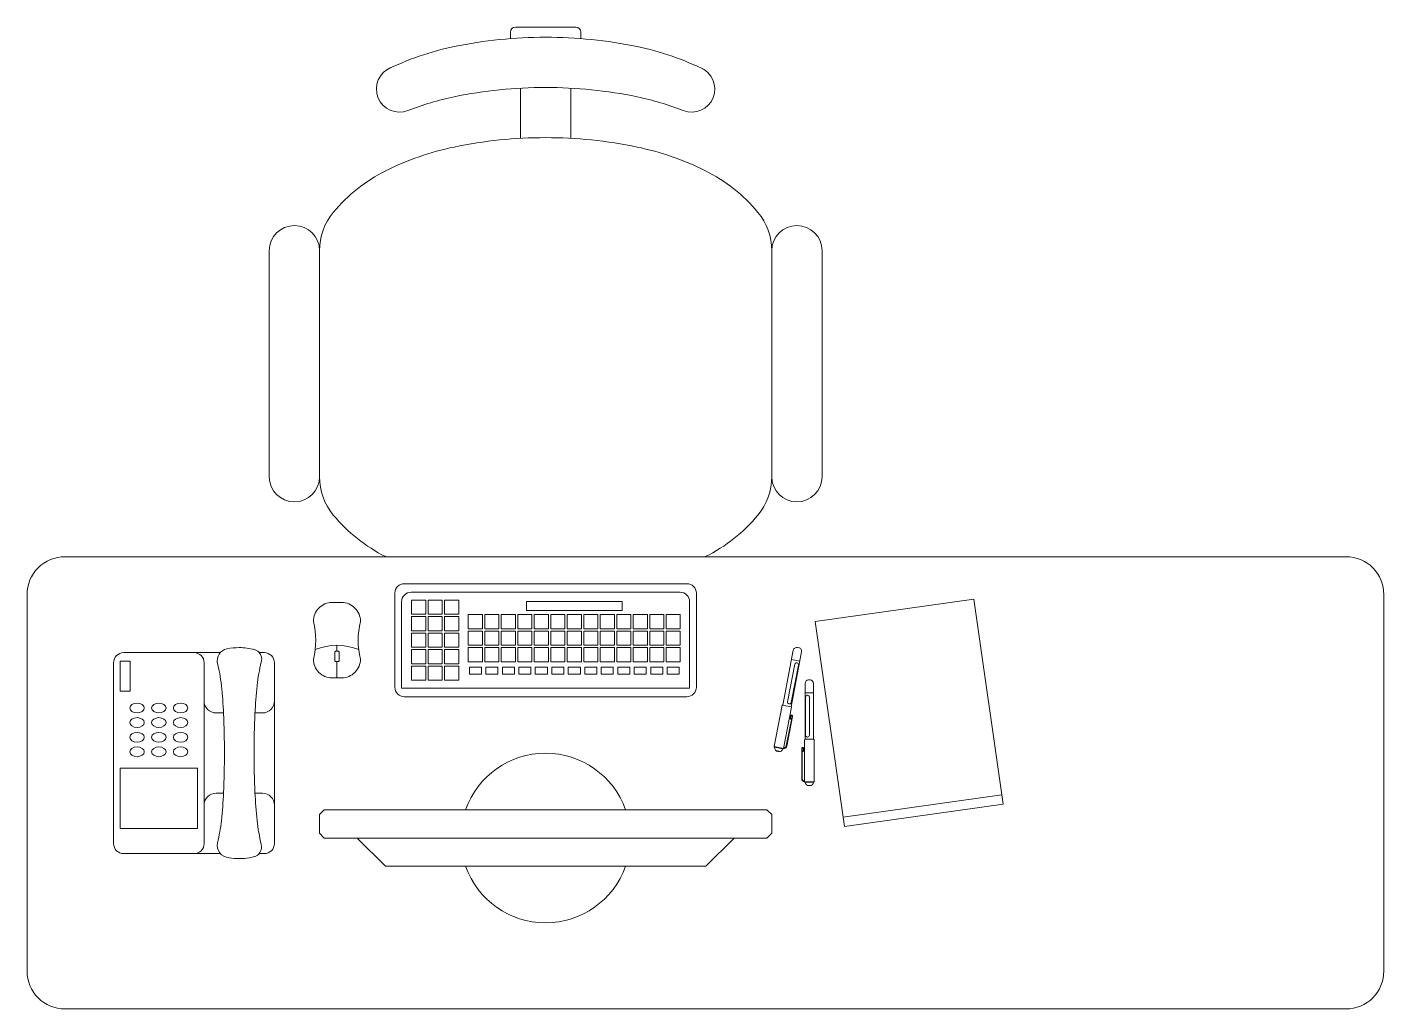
# Model space of a CAD drawing. Header units: millimetres. Extents: x 1551 to 1744, y 1536 to 1676.
# Drawn here: x 1720.92 to 1722.36, y 1618.323 to 1619.365 of the extents above; entities that cross this region are included whole.
import ezdxf

# ---------------------------------------------------------------- set-up
doc = ezdxf.new("R2010")
doc.units = ezdxf.units.MM
doc.layers.add('03_Fina', color=7, linetype='Continuous', lineweight=9)

# ---------------------------------------------------------------- blocks, each defined once
blk = doc.blocks.new('*U59')
blk.add_lwpolyline([(-0.0075, -0.0075), (0.0075, -0.0075), (0.0075, 0.0075), (-0.0075, 0.0075)], close=True)
blk = doc.blocks.new('*U60')
at = {"layer": '03_Fina', "color": 0, "linetype": 'ByBlock', "lineweight": -2, "transparency": 16777216}
for p in [(0, 0), (0.0175, 0), (0.035, 0), (0.0525, 0), (0.07, 0), (0.0875, 0), (0.105, 0), (0.1225, 0), (0.14, 0), (0.1575, 0), (0.175, 0), (0.1925, 0), (0.21, 0), (0, -0.0175), (0.0175, -0.0175), (0.035, -0.0175), (0.0525, -0.0175), (0.07, -0.0175), (0.0875, -0.0175), (0.105, -0.0175), (0.1225, -0.0175), (0.14, -0.0175), (0.1575, -0.0175), (0.175, -0.0175), (0.1925, -0.0175), (0.21, -0.0175), (0, -0.035), (0.0175, -0.035), (0.035, -0.035), (0.0525, -0.035), (0.07, -0.035), (0.0875, -0.035), (0.105, -0.035), (0.1225, -0.035), (0.14, -0.035), (0.1575, -0.035), (0.175, -0.035), (0.1925, -0.035), (0.21, -0.035)]:
    blk.add_blockref('*U59', p, dxfattribs=at)
blk = doc.blocks.new('*U61')
blk.add_lwpolyline([(-0.0075, -0.0075), (0.0075, -0.0075), (0.0075, 0.0075), (-0.0075, 0.0075)], close=True)
blk = doc.blocks.new('*U62')
at = {"layer": '03_Fina', "color": 0, "linetype": 'ByBlock', "lineweight": -2, "transparency": 16777216}
for p in [(0, 0), (0.0175, 0), (0.035, 0), (0, -0.0175), (0.0175, -0.0175), (0.035, -0.0175), (0, -0.035), (0.0175, -0.035), (0.035, -0.035), (0, -0.0525), (0.0175, -0.0525), (0.035, -0.0525), (0, -0.07), (0.0175, -0.07), (0.035, -0.07)]:
    blk.add_blockref('*U61', p, dxfattribs=at)
blk = doc.blocks.new('*U63')
blk.add_lwpolyline([(-0.0064, 0.0037), (0.0064, 0.0037), (0.0064, -0.0037), (-0.0064, -0.0037)], close=True)
blk = doc.blocks.new('*U64')
at = {"layer": '03_Fina', "color": 0, "linetype": 'ByBlock', "lineweight": -2, "transparency": 16777216}
for p in [(0, 0), (0.0175, 0), (0.035, 0), (0.0525, 0), (0.07, 0), (0.0875, 0), (0.105, 0), (0.1225, 0), (0.14, 0), (0.1575, 0), (0.175, 0), (0.1925, 0), (0.21, 0)]:
    blk.add_blockref('*U63', p, dxfattribs=at)
blk = doc.blocks.new('*U65')
blk.add_ellipse((0, 0), major_axis=(-0.0077, 0), ratio=0.672701)
blk = doc.blocks.new('*U66')
at = {"layer": '03_Fina', "color": 0, "linetype": 'ByBlock', "lineweight": -2, "transparency": 16777216}
for p in [(0, 0), (0.0231, 0), (0.0462, 0), (0, -0.0155), (0.0231, -0.0155), (0.0462, -0.0155), (0, -0.0311), (0.0231, -0.0311), (0.0462, -0.0311), (0, -0.0466), (0.0231, -0.0466), (0.0462, -0.0466)]:
    blk.add_blockref('*U65', p, dxfattribs=at)

msp = doc.modelspace()

# ---------------------------------------------------------------- linework, layer by layer
at = {"layer": '03_Fina', "color": 252, "lineweight": 9, "true_color": 0x939598}
for p, q in [((1721.4326, 1619.3527), (1721.4326, 1619.3595)), ((1721.5019, 1619.3648), (1721.4379, 1619.3648)), ((1721.5073, 1619.3527), (1721.5073, 1619.3595)), ((1721.4433, 1619.3001), (1721.4433, 1619.2467)), ((1721.4966, 1619.3001), (1721.4966, 1619.2467)), ((1721.1766, 1619.1275), (1721.1766, 1618.8875)), ((1721.2299, 1619.1275), (1721.2299, 1618.8875)), ((1721.7099, 1619.1275), (1721.7099, 1618.8875)), ((1721.7633, 1619.1275), (1721.7633, 1618.8875)), ((1721.2484, 1618.7086), (1721.2484, 1618.7025)), ((1721.0114, 1618.4981), (1721.0114, 1618.6901)), ((1721.029, 1618.6919), (1721.0184, 1618.6919)), ((1721.0184, 1618.6599), (1721.0184, 1618.6919)), ((1721.1247, 1618.7008), (1721.0221, 1618.7008)), ((1721.029, 1618.6599), (1721.029, 1618.6919)), ((1721.1074, 1618.4981), (1721.1074, 1618.6901)), ((1721.1714, 1618.7008), (1721.166, 1618.7008)), ((1721.1821, 1618.4981), (1721.1821, 1618.6901)), ((1721.2484, 1618.6913), (1721.2484, 1618.674)), ((1721.7309, 1618.6935), (1721.7397, 1618.6918)), ((1721.029, 1618.6599), (1721.0184, 1618.6599)), ((1721.7543, 1618.658), (1721.7453, 1618.658)), ((1721.1281, 1618.6368), (1721.1202, 1618.6368)), ((1721.1693, 1618.6368), (1721.1614, 1618.6368)), ((1721.7126, 1618.601), (1721.721, 1618.6449)), ((1721.7214, 1618.6452), (1721.7306, 1618.6434)), ((1721.7308, 1618.643), (1721.7224, 1618.5991)), ((1721.7448, 1618.6084), (1721.7448, 1618.5638)), ((1721.7545, 1618.6088), (1721.7452, 1618.6088)), ((1721.7548, 1618.5638), (1721.7548, 1618.6084)), ((1721.7224, 1618.5991), (1721.7126, 1618.601)), ((1721.713, 1618.6004), (1721.7218, 1618.5988)), ((1721.7191, 1618.5959), (1721.7144, 1618.5968)), ((1721.7191, 1618.5959), (1721.7191, 1618.5959)), ((1721.7224, 1618.5991), (1721.7224, 1618.5991)), ((1721.1005, 1618.5781), (1721.0184, 1618.5781)), ((1721.0184, 1618.5781), (1721.0184, 1618.5141)), ((1721.1005, 1618.5781), (1721.1005, 1618.5141)), ((1721.7448, 1618.5638), (1721.7448, 1618.5638)), ((1721.7448, 1618.5638), (1721.7548, 1618.5638)), ((1721.7543, 1618.5633), (1721.7454, 1618.5633)), ((1721.1281, 1618.5515), (1721.1202, 1618.5515)), ((1721.1693, 1618.5515), (1721.1614, 1618.5515)), ((1721.7475, 1618.5599), (1721.7475, 1618.5599)), ((1721.7475, 1618.5599), (1721.7522, 1618.5599)), ((1721.1005, 1618.5141), (1721.0184, 1618.5141)), ((1721.1247, 1618.4875), (1721.0221, 1618.4875)), ((1721.1714, 1618.4875), (1721.1658, 1618.4875))]:
    msp.add_line(p, q, dxfattribs=at)
for points in [[(1720.9596, 1618.8026), (1722.3196, 1618.8026, -0.414214), (1722.3596, 1618.7626), (1722.3596, 1618.3626, -0.414214), (1722.3196, 1618.3226), (1720.9596, 1618.3226, -0.414214), (1720.9196, 1618.3626), (1720.9196, 1618.7626, -0.414214)], [(1721.6199, 1618.774), (1721.3199, 1618.774, 0.414214), (1721.3099, 1618.764), (1721.3099, 1618.664, 0.414214), (1721.3199, 1618.654), (1721.6199, 1618.654, 0.414214), (1721.6299, 1618.664), (1721.6299, 1618.764, 0.414214)], [(1721.6228, 1618.663), (1721.317, 1618.663), (1721.317, 1618.7548, -0.414214), (1721.3272, 1618.7649), (1721.6126, 1618.7649, -0.414214), (1721.6228, 1618.7548)], [(1721.2534, 1618.754), (1721.2434, 1618.754, 0.414214), (1721.2234, 1618.734, -0.125), (1721.2234, 1618.694, 0.414214), (1721.2434, 1618.674), (1721.2534, 1618.674, 0.414214), (1721.2734, 1618.694, -0.125), (1721.2734, 1618.734, 0.414214)], [(1721.2496, 1618.6913), (1721.2473, 1618.6913, -0.414214), (1721.2461, 1618.6925), (1721.2461, 1618.7013, -0.414214), (1721.2473, 1618.7025), (1721.2496, 1618.7025, -0.414214), (1721.2508, 1618.7013), (1721.2508, 1618.6925, -0.414214)], [(1721.7282, 1618.6464), (1721.7285, 1618.6463, 0.414214), (1721.7307, 1618.6478), (1721.7384, 1618.6876, 0.414214), (1721.7369, 1618.6898), (1721.7366, 1618.6899, 0.414214), (1721.7344, 1618.6884), (1721.7267, 1618.6485, 0.414214)], [(1721.748, 1618.6112), (1721.7477, 1618.6112, -0.414214), (1721.7459, 1618.6131), (1721.7459, 1618.6537, -0.414214), (1721.7477, 1618.6555), (1721.748, 1618.6555, -0.414214), (1721.7499, 1618.6537), (1721.7499, 1618.6131, -0.414214)]]:
    msp.add_lwpolyline(points, format="xyb", close=True, dxfattribs=at)
for points in [[(1721.5513, 1618.7454), (1721.4496, 1618.7454), (1721.4496, 1618.7552), (1721.5513, 1618.7552)], [(1721.9246, 1618.7577), (1721.7562, 1618.7339), (1721.7871, 1618.5161), (1721.9554, 1618.5399)], [(1721.954, 1618.5498), (1721.7857, 1618.526), (1721.7871, 1618.5161), (1721.9554, 1618.5399)], [(1721.7049, 1618.534), (1721.2349, 1618.534), (1721.2299, 1618.529), (1721.2299, 1618.509), (1721.2349, 1618.504), (1721.7049, 1618.504), (1721.7099, 1618.509), (1721.7099, 1618.529)], [(1721.2699, 1618.504), (1721.2999, 1618.474), (1721.6399, 1618.474), (1721.6699, 1618.504)]]:
    msp.add_lwpolyline(points, close=True, dxfattribs=at)
for points in [[(1721.7216, 1618.6451), (1721.7328, 1618.7033, -0.414214), (1721.7372, 1618.7063), (1721.7387, 1618.706, -0.414214), (1721.7416, 1618.7016), (1721.7304, 1618.6434)], [(1721.7543, 1618.6088), (1721.7543, 1618.668, 0.414214), (1721.7506, 1618.6718), (1721.7491, 1618.6718, 0.414214), (1721.7453, 1618.668), (1721.7453, 1618.6088)], [(1721.7225, 1618.5998, 0.414214), (1721.7254, 1618.6017), (1721.7315, 1618.633, 0.414214), (1721.731, 1618.6338), (1721.731, 1618.6338, 0.414214), (1721.7302, 1618.6333), (1721.7299, 1618.6315, 0.317837), (1721.7302, 1618.6309, -0.317837), (1721.7303, 1618.6306), (1721.7303, 1618.6306, -0.517638), (1721.7299, 1618.6303, -0.317837), (1721.7293, 1618.6317), (1721.7296, 1618.6334, -0.414214), (1721.7311, 1618.6344, -0.414214), (1721.7321, 1618.6329), (1721.726, 1618.6016, -0.414214), (1721.7224, 1618.5991)], [(1721.7448, 1618.5644, -0.414214), (1721.7423, 1618.5669), (1721.7423, 1618.5988, -0.414214), (1721.743, 1618.5994), (1721.743, 1618.5994, -0.414214), (1721.7436, 1618.5988), (1721.7436, 1618.597, -0.317837), (1721.7432, 1618.5964, 0.317837), (1721.743, 1618.5961), (1721.743, 1618.5961, 0.517638), (1721.7434, 1618.5958, 0.317837), (1721.7442, 1618.597), (1721.7442, 1618.5988, 0.414214), (1721.743, 1618.6, 0.414214), (1721.7417, 1618.5988), (1721.7417, 1618.5669, 0.414214), (1721.7448, 1618.5638)]]:
    msp.add_lwpolyline(points, format="xyb", dxfattribs=at)
for centre, radius, start, end in [((1721.4699, 1618.8755), 0.4786, 90, 101.7009), ((1721.4379, 1619.3595), 0.00533, 90, 180), ((1721.4699, 1618.8755), 0.4786, 78.2991, 90), ((1721.5019, 1619.3595), 0.00533, 0, 90), ((1721.4331, 1619.0532), 0.2972, 101.7009, 116.5651), ((1721.5067, 1619.0532), 0.2972, 63.4349, 78.2991), ((1721.3148, 1619.299), 0.0245, 111.5813, 291.5813), ((1721.625, 1619.299), 0.0245, 248.4187, 68.4187), ((1721.4699, 1618.8222), 0.4786, 90, 101.7009), ((1721.4699, 1618.8222), 0.4786, 78.2991, 90), ((1721.4331, 1618.9998), 0.2972, 101.7009, 111.5813), ((1721.5067, 1618.9998), 0.2972, 68.4187, 78.2991), ((1721.4331, 1618.9465), 0.2972, 101.7009, 116.5651), ((1721.4699, 1618.7689), 0.4786, 90, 101.7009), ((1721.4699, 1618.7689), 0.4786, 78.2991, 90), ((1721.5067, 1618.9465), 0.2972, 63.4349, 78.2991), ((1721.3773, 1619.0582), 0.1723, 116.5651, 140.3607), ((1721.5626, 1619.0582), 0.1723, 39.6393, 63.4349), ((1721.2936, 1619.1275), 0.0637, 140.3607, 180), ((1721.6462, 1619.1275), 0.0637, 0, 39.6393), ((1721.2033, 1619.1275), 0.0267, 0, 180), ((1721.7366, 1619.1275), 0.0267, 0, 180), ((1721.2033, 1618.8875), 0.0267, 180, 0), ((1721.2936, 1618.8875), 0.0637, 180, 219.6393), ((1721.6462, 1618.8875), 0.0637, 320.3607, 0), ((1721.7366, 1618.8875), 0.0267, 180, 0), ((1721.3773, 1618.9568), 0.1723, 219.6393, 243.4349), ((1721.5626, 1618.9568), 0.1723, 296.5651, 320.3607), ((1721.1342, 1618.6923), 0.0128, 101.2958, 193.3617), ((1721.1448, 1618.6396), 0.0665, 90, 101.2958), ((1721.1448, 1618.6396), 0.0665, 76.0825, 90), ((1721.1579, 1618.6939), 0.0107, 340.2489, 76.4245), ((1721.2484, 1618.6482), 0.0604, 67.5, 112.5), ((1721.0221, 1618.6901), 0.0107, 90, 180), ((1721.0968, 1618.6901), 0.0107, 0, 90), ((1720.9365, 1618.6453), 0.1904, 6.1675, 13.8968), ((1721.1332, 1618.7062), 0.0197, 233.5958, 233.7272), ((1721.353, 1618.6453), 0.1904, 166.1032, 173.8325), ((1721.1714, 1618.6901), 0.0107, 0, 90), ((1720.6546, 1618.6148), 0.474, 2.5629, 6.1675), ((1721.635, 1618.6148), 0.474, 173.8325, 177.4371), ((1721.1202, 1618.6496), 0.0128, 180, 270), ((1721.1693, 1618.6496), 0.0128, 270, 0), ((1720.1915, 1618.5941), 0.9375, 0, 2.5629), ((1722.098, 1618.5941), 0.9375, 177.4371, 180), ((1721.7213, 1618.6449), 0.000313, 79.0871, 169.0871), ((1721.7305, 1618.6431), 0.000313, 349.0871, 79.0871), ((1721.7452, 1618.6084), 0.000313, 90, 180), ((1721.7545, 1618.6084), 0.000313, 0, 90), ((1720.1915, 1618.5941), 0.9375, 357.4371, 0), ((1722.098, 1618.5941), 0.9375, 180, 182.5629), ((1721.4699, 1618.504), 0.09, 19.4712, 160.5288), ((1721.713, 1618.6009), 0.0005, 169.0871, 262.2718), ((1721.7175, 1618.6001), 0.0045, 175.4565, 342.7176), ((1721.7219, 1618.5992), 0.0005, 255.9023, 349.0871), ((1721.7453, 1618.5638), 0.0005, 180, 273.1847), ((1721.7498, 1618.5638), 0.0045, 186.3695, 353.6305), ((1721.7543, 1618.5638), 0.0005, 266.8153, 0), ((1721.1202, 1618.5387), 0.0128, 90, 180), ((1720.6546, 1618.5734), 0.474, 353.8325, 357.4371), ((1721.635, 1618.5734), 0.474, 182.5629, 186.1675), ((1721.1693, 1618.5387), 0.0128, 0, 90), ((1720.9365, 1618.5429), 0.1904, 346.6383, 353.8325), ((1721.353, 1618.5429), 0.1904, 186.1675, 193.8968), ((1721.0221, 1618.4981), 0.0107, 180, 270), ((1721.0968, 1618.4981), 0.0107, 270, 0), ((1721.1342, 1618.496), 0.0128, 166.6383, 268.4297), ((1721.1578, 1618.4945), 0.0107, 279.5352, 14.6502), ((1721.1714, 1618.4981), 0.0107, 270, 0), ((1721.1448, 1618.5486), 0.0665, 260.5924, 270), ((1721.1448, 1618.5486), 0.0665, 270, 279.4076), ((1721.1494, 1618.5209), 0.0384, 279.4076, 287.8024), ((1721.4699, 1618.504), 0.09, 199.4712, 340.5288)]:
    msp.add_arc(centre, radius, start, end, dxfattribs=at)

# ---------------------------------------------------------------- block references
at = {"layer": '03_Fina', "color": 252, "lineweight": 9, "true_color": 0x939598, "rotation": 180}
for name, p in [('*U62', (1721.3702, 1618.679)), ('*U60', (1721.6054, 1618.6986)), ('*U64', (1721.6054, 1618.6818)), ('*U66', (1721.0825, 1618.5955))]:
    msp.add_blockref(name, p, dxfattribs=at)

doc.saveas('drawing.dxf')
